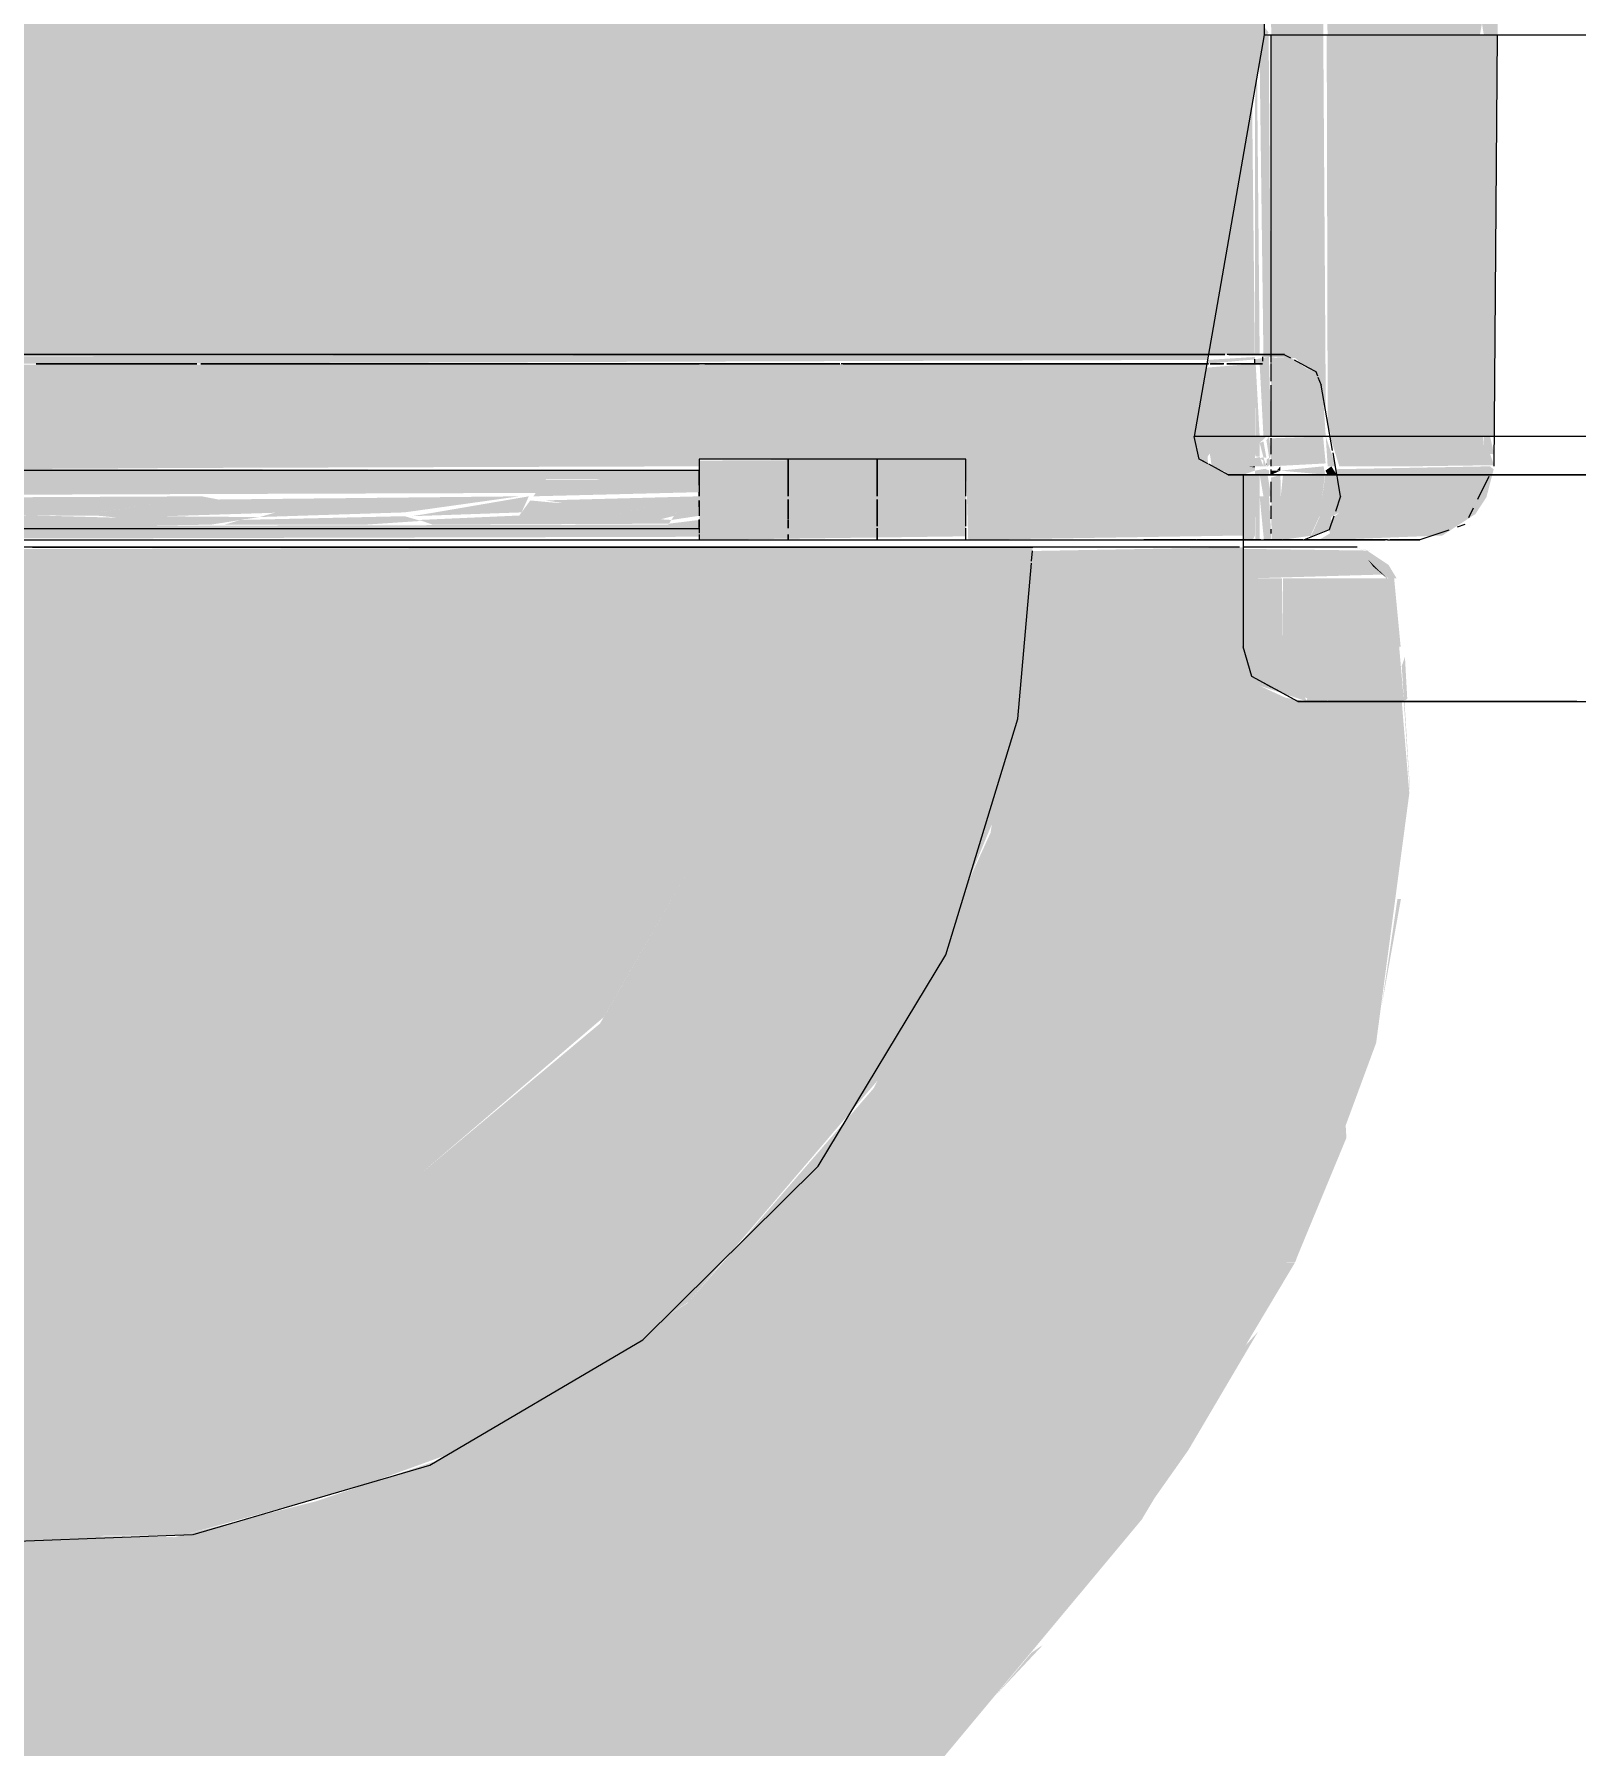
# Model space of a CAD drawing. Header units: metres. Extents: x 147 to 427, y -16 to 162.
# Drawn here: x 391.3362 to 391.5443, y 0.2432 to 0.4743 of the extents above; entities that cross this region are included whole.
import ezdxf

# ---------------------------------------------------------------- set-up
doc = ezdxf.new("R2010")
doc.units = ezdxf.units.M
for name, color, linetype, lineweight in [('A-ANNO-DIMS', 7, 'Continuous', 5), ('A-ANNO-DIMS-50', 7, 'Continuous', 5), ('P-SANR-FIXT', 7, 'Continuous', 5)]:
    doc.layers.add(name, color=color, linetype=linetype, lineweight=lineweight)
doc.styles.add('Century Gothic_1', font='GOTHIC.TTF', dxfattribs={"height": 0.075})
doc.dimstyles.new('Setores_1_5', dxfattribs={"dimscale": 0.3048, "dimtxt": 0.078313, "dimasz": 0.520833, "dimexe": 0.393701, "dimexo": 0.246063, "dimgap": 0.287073, "dimtad": 1, "dimrnd": 0.01, "dimzin": 0, "dimdsep": 46, "dimtxsty": 'Century Gothic_1', "dimblk1": 'OBLIQUE', "dimblk2": 'OBLIQUE', "dimsah": 1, "dimcen": 0.09, "dimazin": 0, "dimtfac": 1, "dimtdec": 4, "dimtix": 1, "dimtmove": 0, "dimatfit": 3, "dimfxl": 1, "dimtvp": 1, "dimtolj": 1, "dimtzin": 0, "dimarcsym": 2})

# ---------------------------------------------------------------- blocks, each defined once
blk = doc.blocks.new('USO_ESG_Sifão de Uso Geral - Sifão para lavatório-3647183-HH')
at = {"layer": 'P-SANR-FIXT'}
for p, q in [((-161.68342, 0.47713), (-161.68342, 0.47416)), ((-161.68342, 0.47416), (-161.69287, 0.41995)), ((-161.68342, 0.47416), (-161.63263, 0.47416)), ((-161.62317, 0.41995), (-161.69287, 0.41995)), ((-161.68614, 0.41477), (-161.68827, 0.41477)), ((-161.68625, 0.41477), (-161.68625, 0.39156)), ((-161.67496, 0.38416), (-161.67685, 0.38416))]:
    blk.add_line(p, q, dxfattribs=at)
at = {"layer": 'P-SANR-FIXT', "color": 253, "true_color": 0xa6a6a6}
for p, q in [((-161.68342, 0.47416), (-161.68255, 0.47416)), ((-161.68827, 0.41477), (-161.69087, 0.41619)), ((-161.68086, 0.41477), (-161.68625, 0.41477)), ((-161.68538, 0.41477), (-161.68614, 0.41477)), ((-161.63005, 0.41477), (-161.68086, 0.41477)), ((-161.67884, 0.38416), (-161.68175, 0.38575)), ((-161.67685, 0.38416), (-161.67884, 0.38416)), ((-161.66457, 0.38416), (-161.67487, 0.38416)), ((-161.65166, 0.38416), (-161.66446, 0.38416)), ((-161.6412, 0.38416), (-161.65159, 0.38416))]:
    blk.add_line(p, q, dxfattribs=at)
at = {"layer": 'P-SANR-FIXT', "color": 254, "true_color": 0xdfdfdf}
for p, q in [((-161.68255, 0.47416), (-161.63456, 0.47416)), ((-161.63038, 0.41995), (-161.69287, 0.41995)), ((-161.63519, 0.41477), (-161.68625, 0.41477)), ((-161.68416, 0.41477), (-161.68529, 0.41477)), ((-161.64286, 0.41477), (-161.65795, 0.41477)), ((-161.63182, 0.41477), (-161.64286, 0.41477))]:
    blk.add_line(p, q, dxfattribs=at)
at = {"layer": 'P-SANR-FIXT', "flags": 128}
for points in [[(-161.69124, 0.41639), (-161.69217, 0.4169), (-161.69287, 0.41995)], [(-161.68827, 0.41477), (-161.68423, 0.41477), (-161.67319, 0.41477), (-161.6581, 0.41477), (-161.64299, 0.41477), (-161.63189, 0.41477), (-161.62778, 0.41477)], [(-161.68193, 0.38584), (-161.68507, 0.38756), (-161.68625, 0.39156)], [(-161.67884, 0.38416), (-161.67484, 0.38416), (-161.66439, 0.38416), (-161.65148, 0.38416), (-161.64109, 0.38416), (-161.63721, 0.38416)]]:
    blk.add_lwpolyline(points, dxfattribs=at)
at = {"layer": 'P-SANR-FIXT', "color": 254, "true_color": 0xdfdfdf, "flags": 128}
blk.add_lwpolyline([(-161.65802, 0.41477), (-161.67306, 0.41477), (-161.68416, 0.41477)], dxfattribs=at)
blk = doc.blocks.new('USO_ESG_Sifão de Uso Geral - Sifão para lavatório-V212-HH')
at = {"layer": 'P-SANR-FIXT', "color": 253, "true_color": 0xa6a6a6}
for p, q in [((-161.68342, 0.47416), (-161.69287, 0.41995)), ((-161.68342, 0.47416), (-161.68255, 0.47416)), ((-161.68625, 0.41477), (-161.68827, 0.41477)), ((-161.68827, 0.41477), (-161.68625, 0.41477)), ((-161.68625, 0.41477), (-161.68625, 0.39156)), ((-161.68246, 0.38613), (-161.68439, 0.38719)), ((-161.67884, 0.38416), (-161.67685, 0.38416)), ((-161.67484, 0.38416), (-161.66446, 0.38416)), ((-161.66439, 0.38416), (-161.65159, 0.38416)), ((-161.65148, 0.38416), (-161.64118, 0.38416))]:
    blk.add_line(p, q, dxfattribs=at)
at = {"layer": 'P-SANR-FIXT'}
for p, q in [((-161.68342, 0.47528), (-161.68342, 0.47416)), ((-161.69217, 0.4169), (-161.69287, 0.41995)), ((-161.691, 0.41626), (-161.69164, 0.41661)), ((-161.67496, 0.38416), (-161.67685, 0.38416)), ((-161.67651, 0.38416), (-161.67487, 0.38416))]:
    blk.add_line(p, q, dxfattribs=at)
at = {"layer": 'P-SANR-FIXT', "color": 254, "true_color": 0xdfdfdf}
for p, q in [((-161.68342, 0.47416), (-161.68255, 0.47416)), ((-161.68255, 0.47416), (-161.67598, 0.47416)), ((-161.67598, 0.47416), (-161.6646, 0.47416)), ((-161.6646, 0.47416), (-161.65145, 0.47416)), ((-161.65145, 0.47416), (-161.64007, 0.47416)), ((-161.63038, 0.41995), (-161.69287, 0.41995)), ((-161.68827, 0.41477), (-161.69087, 0.41619)), ((-161.67319, 0.41477), (-161.6581, 0.41477)), ((-161.67884, 0.38416), (-161.68192, 0.38584)), ((-161.67685, 0.38416), (-161.67884, 0.38416)), ((-161.66457, 0.38416), (-161.67487, 0.38416)), ((-161.65166, 0.38416), (-161.66446, 0.38416)), ((-161.6412, 0.38416), (-161.65159, 0.38416))]:
    blk.add_line(p, q, dxfattribs=at)
at = {"layer": 'P-SANR-FIXT', "color": 7, "true_color": 0xfafafa}
for p, q in [((-161.68255, 0.47416), (-161.68002, 0.47416)), ((-161.68002, 0.47416), (-161.63456, 0.47416)), ((-161.6406, 0.41995), (-161.69287, 0.41995)), ((-161.68086, 0.41477), (-161.68625, 0.41477)), ((-161.63005, 0.41477), (-161.68086, 0.41477)), ((-161.65802, 0.41477), (-161.67306, 0.41477)), ((-161.64286, 0.41477), (-161.65795, 0.41477))]:
    blk.add_line(p, q, dxfattribs=at)
at = {"layer": 'P-SANR-FIXT', "color": 7, "true_color": 0xf3f3f3}
for p, q in [((-161.68538, 0.41477), (-161.68625, 0.41477)), ((-161.66675, 0.41477), (-161.68625, 0.41477)), ((-161.63005, 0.41477), (-161.66675, 0.41477))]:
    blk.add_line(p, q, dxfattribs=at)
at = {"layer": 'P-SANR-FIXT', "color": 254, "true_color": 0xdfdfdf, "flags": 128}
for points in [[(-161.68625, 0.41477), (-161.68423, 0.41477), (-161.67319, 0.41477)], [(-161.65802, 0.41477), (-161.64299, 0.41477), (-161.63189, 0.41477), (-161.63093, 0.41477)]]:
    blk.add_lwpolyline(points, dxfattribs=at)
at = {"layer": 'P-SANR-FIXT', "color": 7, "true_color": 0xfafafa, "flags": 128}
for points in [[(-161.67306, 0.41477), (-161.68416, 0.41477), (-161.68529, 0.41477)], [(-161.63093, 0.41477), (-161.63182, 0.41477), (-161.64286, 0.41477)]]:
    blk.add_lwpolyline(points, dxfattribs=at)
at = {"layer": 'P-SANR-FIXT', "flags": 128}
blk.add_lwpolyline([(-161.68439, 0.38719), (-161.68507, 0.38756), (-161.68625, 0.39156)], dxfattribs=at)
blk = doc.blocks.new('UT_Bacia com caixa acoplada - UT_Bacia com caixa acoplada-3635844-HH')
at = {"layer": 'P-SANR-FIXT', "true_color": 0xf4f2f0, "transparency": 33554598}
h = blk.add_hatch(color=7, dxfattribs=at)
h.paths.add_polyline_path([(-161.8122, 0.431), (-161.69095, 0.431), (-161.68466, 0.46704), (-161.68466, 0.675), (-161.76529, 0.67546), (-161.76529, 0.67579), (-161.76529, 0.67623), (-161.76517, 0.67656), (-161.77423, 0.67712), (-161.77521, 0.67755), (-161.77599, 0.67931), (-161.78051, 0.731), (-162.01466, 0.731), (-162.01466, 0.431), (-161.81408, 0.431)])
h.paths.add_polyline_path([(-161.76874, 0.67534), (-161.76881, 0.67576), (-161.76827, 0.67536)])
h = blk.add_hatch(color=7, dxfattribs=at)
h.paths.add_polyline_path([(-161.80464, 0.40805), (-161.79719, 0.40855), (-161.79945, 0.40919), (-161.82157, 0.40868), (-161.82371, 0.40805), (-161.80523, 0.40805)])
h.paths.add_polyline_path([(-161.88218, 0.40805), (-161.8752, 0.40828), (-161.87775, 0.40868), (-161.86487, 0.40908), (-161.86392, 0.40948), (-161.89051, 0.40999), (-161.90087, 0.40919), (-161.90309, 0.40805), (-161.88413, 0.40805)])
h.paths.add_polyline_path([(-161.76521, 0.40868), (-161.76307, 0.40923), (-161.76229, 0.41043), (-161.75966, 0.41043), (-161.75966, 0.41187), (-161.7804, 0.41132), (-161.77466, 0.41043), (-161.76698, 0.41039), (-161.77153, 0.40919), (-161.76589, 0.40868)])
h.paths.add_polyline_path([(-161.93343, 0.40868), (-161.92779, 0.40919), (-161.93229, 0.41043), (-161.92025, 0.411), (-161.91727, 0.41187), (-161.93966, 0.41129), (-161.93966, 0.40868), (-161.93411, 0.40868)])
h.paths.add_polyline_path([(-161.85001, 0.40868), (-161.85759, 0.40923), (-161.85132, 0.40868)])
h.paths.add_polyline_path([(-161.68985, 0.69786), (-161.68466, 0.69786), (-161.68466, 0.731), (-161.76529, 0.731), (-161.76529, 0.69786), (-161.69236, 0.69786)])
h = blk.add_hatch(color=7, dxfattribs=at)
h.paths.add_polyline_path([(-161.97566, 0.406), (-161.93966, 0.40647), (-161.93966, 0.40753), (-161.75966, 0.40707), (-161.75966, 0.406), (-161.72366, 0.40647), (-161.72366, 0.41688), (-161.75966, 0.41669), (-161.75966, 0.41535), (-161.93966, 0.41592), (-161.93966, 0.41688), (-161.97566, 0.41669), (-161.97566, 0.40619)])
h.paths.add_polyline_path([(-161.93896, 0.40766), (-161.93966, 0.40805), (-161.93966, 0.4142), (-161.91899, 0.4142), (-161.91666, 0.41187), (-161.78171, 0.41233), (-161.78033, 0.4142), (-161.75966, 0.41416), (-161.75966, 0.40868), (-161.76374, 0.40818), (-161.76383, 0.40805), (-161.93795, 0.40766)])
h.paths.add_polyline_path([(-161.83816, 0.40898), (-161.81669, 0.40966), (-161.81758, 0.41012), (-161.82681, 0.41187), (-161.84243, 0.40944), (-161.8391, 0.40908)])
h.paths.add_polyline_path([(-161.79837, 0.40919), (-161.78364, 0.4097), (-161.78266, 0.41187), (-161.79566, 0.40964), (-161.79845, 0.40919)])
h.paths.add_polyline_path([(-161.91537, 0.40928), (-161.90366, 0.41019), (-161.91696, 0.41144), (-161.91547, 0.40942)])
h.paths.add_polyline_path([(-161.85899, 0.40928), (-161.86262, 0.40948), (-161.86122, 0.40937)])
h.paths.add_polyline_path([(-161.68561, 0.67931), (-161.68466, 0.67932), (-161.68512, 0.68406), (-161.68656, 0.68578), (-161.68656, 0.68631), (-161.68466, 0.68631), (-161.68466, 0.68901), (-161.76529, 0.69781), (-161.76529, 0.68525), (-161.68656, 0.68333), (-161.68561, 0.68201), (-161.68575, 0.67931)])
h = blk.add_hatch(color=7, dxfattribs=at)
h.paths.add_polyline_path([(-161.91727, 0.41187), (-161.91899, 0.4142), (-161.93966, 0.41416), (-161.93966, 0.41187), (-161.92025, 0.41187)])
h.paths.add_polyline_path([(-161.93966, 0.40766), (-161.90279, 0.40821), (-161.9003, 0.40948), (-161.91568, 0.4097), (-161.91718, 0.41174), (-161.92466, 0.41043), (-161.9323, 0.41038), (-161.92911, 0.40902), (-161.93411, 0.40868), (-161.93966, 0.40826), (-161.93966, 0.40805)])
h.paths.add_polyline_path([(-161.82681, 0.41187), (-161.91333, 0.41144), (-161.89983, 0.40972), (-161.88137, 0.41019), (-161.83816, 0.40898), (-161.84053, 0.40974), (-161.82879, 0.41156)])
h.paths.add_polyline_path([(-161.81905, 0.40907), (-161.79945, 0.4097), (-161.78395, 0.41187), (-161.82454, 0.41144), (-161.81692, 0.40966), (-161.81898, 0.40908)])
h.paths.add_polyline_path([(-161.84966, 0.40766), (-161.82554, 0.40805), (-161.81905, 0.40907), (-161.86187, 0.4094), (-161.86526, 0.40901), (-161.86712, 0.40868), (-161.8752, 0.40828), (-161.87058, 0.40805), (-161.85001, 0.40766)])
h.paths.add_polyline_path([(-161.76342, 0.40868), (-161.75966, 0.40924), (-161.75966, 0.41043), (-161.7623, 0.41041), (-161.76309, 0.40919)])
h.paths.add_polyline_path([(-161.79145, 0.40805), (-161.76374, 0.40818), (-161.76342, 0.40868), (-161.77153, 0.40919), (-161.76684, 0.41043), (-161.77907, 0.411), (-161.78246, 0.41131), (-161.78395, 0.40928), (-161.79744, 0.40868), (-161.79566, 0.40805)])
h.paths.add_polyline_path([(-161.78205, 0.41187), (-161.75966, 0.41243), (-161.75966, 0.4142), (-161.7804, 0.41411), (-161.78189, 0.41209)])
h.paths.add_polyline_path([(-161.68466, 0.68901), (-161.68466, 0.69786), (-161.76529, 0.69782), (-161.68985, 0.68957)])
h = blk.add_hatch(color=7, dxfattribs=at)
h.paths.add_polyline_path([(-161.68253, 0.406), (-161.68246, 0.40653), (-161.68274, 0.41187), (-161.68401, 0.41185), (-161.68344, 0.406), (-161.68273, 0.406)])
h.paths.add_polyline_path([(-161.68342, 0.675), (-161.68246, 0.67546), (-161.68301, 0.67656), (-161.68401, 0.67605), (-161.6835, 0.675)])
h.paths.add_polyline_path([(-161.6825, 0.67659), (-161.68246, 0.67706), (-161.68302, 0.6822), (-161.68358, 0.68201), (-161.68466, 0.68201), (-161.68415, 0.67787), (-161.6831, 0.6766), (-161.68251, 0.67659)])
h.paths.add_polyline_path([(-161.68246, 0.68357), (-161.68302, 0.6843), (-161.68273, 0.68377), (-161.68252, 0.68361)])
h.paths.add_polyline_path([(-161.68302, 0.68631), (-161.68246, 0.68631), (-161.68302, 0.68883), (-161.68466, 0.68901), (-161.68421, 0.68631), (-161.68307, 0.68631)])
h = blk.add_hatch(color=7, dxfattribs=at)
h.paths.add_polyline_path([(-161.84544, 0.42977), (-161.69107, 0.43029), (-161.69105, 0.431), (-162.01466, 0.43055), (-162.01466, 0.42977), (-161.84918, 0.42977)])
h.paths.add_polyline_path([(-161.76529, 0.67931), (-161.68604, 0.67988), (-161.68604, 0.68261), (-161.68688, 0.68372), (-161.76529, 0.68504), (-161.76529, 0.68372)])
h = blk.add_hatch(color=7, dxfattribs=at)
h.paths.add_polyline_path([(-161.68401, 0.406), (-161.68401, 0.41187), (-161.68466, 0.41185), (-161.68457, 0.406)])
h.paths.add_polyline_path([(-161.68307, 0.41187), (-161.68246, 0.41187), (-161.68294, 0.41477), (-161.68401, 0.41477), (-161.6835, 0.41187), (-161.68307, 0.41187)])
h.paths.add_polyline_path([(-161.68246, 0.41995), (-161.68276, 0.43071), (-161.68466, 0.43035), (-161.68455, 0.42977), (-161.68401, 0.42973), (-161.6835, 0.41995), (-161.68246, 0.41995)])
h.paths.add_polyline_path([(-161.68246, 0.68171), (-161.68302, 0.68398), (-161.6831, 0.68375), (-161.68253, 0.68178), (-161.68252, 0.68177)])
h.paths.add_polyline_path([(-161.68401, 0.68417), (-161.68246, 0.68465), (-161.68302, 0.68531), (-161.68401, 0.68504), (-161.68401, 0.68426)])
h = blk.add_hatch(color=7, dxfattribs=at)
h.paths.add_polyline_path([(-161.68466, 0.41187), (-161.68401, 0.41187), (-161.68401, 0.41477), (-161.68466, 0.41477), (-161.68466, 0.41308)])
h.paths.add_polyline_path([(-161.68466, 0.68407), (-161.68401, 0.68427), (-161.68443, 0.68531), (-161.68466, 0.68504), (-161.68466, 0.68426)])
h = blk.add_hatch(color=7, dxfattribs=at)
h.paths.add_polyline_path([(-161.67483, 0.41995), (-161.6745, 0.41995), (-161.67509, 0.41995)])
h.paths.add_polyline_path([(-161.65227, 0.675), (-161.65027, 0.67546), (-161.65064, 0.67656), (-161.65037, 0.676), (-161.65096, 0.67521), (-161.65234, 0.675)])
h.paths.add_polyline_path([(-161.6654, 0.67505), (-161.66417, 0.67602), (-161.66487, 0.67642), (-161.66551, 0.67505)])
h.paths.add_polyline_path([(-161.67252, 0.67521), (-161.67189, 0.67574), (-161.67168, 0.67642), (-161.67285, 0.6759), (-161.6726, 0.67521)])
h.paths.add_polyline_path([(-161.65449, 0.6766), (-161.65501, 0.67676), (-161.65501, 0.6766)])
h.paths.add_polyline_path([(-161.67316, 0.67676), (-161.67302, 0.67713), (-161.67302, 0.68201), (-161.67446, 0.68201), (-161.67393, 0.67887), (-161.67324, 0.67696)])
for points in [[(-161.68466, 0.46704), (-161.68307, 0.47416), (-161.6828, 0.47448), (-161.68342, 0.47528), (-161.68307, 0.47713), (-161.68246, 0.47713), (-161.68301, 0.675), (-161.68466, 0.675), (-161.68466, 0.47416)], [(-161.69095, 0.431), (-161.68466, 0.431), (-161.68503, 0.46492), (-161.69081, 0.43179)], [(-161.69174, 0.41995), (-161.68466, 0.41995), (-161.68466, 0.42977), (-161.69125, 0.42924), (-161.69287, 0.41995)], [(-161.67598, 0.41995), (-161.67509, 0.41995), (-161.67545, 0.42532), (-161.67606, 0.42798), (-161.6797, 0.43056), (-161.68246, 0.43062), (-161.68246, 0.41995), (-161.6777, 0.41995)], [(-161.68625, 0.41477), (-161.68466, 0.41534), (-161.68466, 0.41577), (-161.68466, 0.41629), (-161.68466, 0.41995), (-161.69287, 0.41995), (-161.69174, 0.41632), (-161.69074, 0.41764), (-161.69048, 0.41592), (-161.68761, 0.41477)], [(-161.68246, 0.41592), (-161.6751, 0.41631), (-161.67545, 0.41995), (-161.68246, 0.4197), (-161.68246, 0.41631)], [(-161.6738, 0.41592), (-161.67386, 0.41631), (-161.67509, 0.41995), (-161.67483, 0.41592), (-161.67415, 0.41592)], [(-161.68466, 0.41577), (-161.68466, 0.41592), (-161.68538, 0.41585)], [(-161.6831, 0.41592), (-161.68307, 0.41631), (-161.6831, 0.41631)], [(-161.68246, 0.4155), (-161.68274, 0.41592), (-161.68246, 0.4155)], [(-161.68121, 0.41534), (-161.68121, 0.41592), (-161.68165, 0.4154)], [(-161.67515, 0.41478), (-161.67539, 0.41592), (-161.68121, 0.41534), (-161.6752, 0.41479)], [(-161.67452, 0.406), (-161.65936, 0.40658), (-161.65489, 0.40948), (-161.6534, 0.41175), (-161.65243, 0.4155), (-161.65291, 0.41592), (-161.67372, 0.41553), (-161.6732, 0.40973), (-161.6738, 0.40925), (-161.67455, 0.40847), (-161.67462, 0.40733), (-161.67452, 0.40687), (-161.67597, 0.406)], [(-161.67473, 0.41477), (-161.67359, 0.41477), (-161.67434, 0.41592), (-161.67512, 0.41534), (-161.67483, 0.41477)], [(-161.68625, 0.41187), (-161.68466, 0.41187), (-161.68466, 0.41477), (-161.68625, 0.41477), (-161.68625, 0.41304)], [(-161.68246, 0.41477), (-161.68121, 0.41534), (-161.68246, 0.41534), (-161.68246, 0.41478)], [(-161.68093, 0.406), (-161.67715, 0.40654), (-161.67588, 0.40929), (-161.6752, 0.41477), (-161.68086, 0.41477), (-161.68116, 0.41187), (-161.68246, 0.41185), (-161.68239, 0.406), (-161.68176, 0.406)], [(-161.68116, 0.41187), (-161.68121, 0.41477), (-161.68246, 0.4144), (-161.68246, 0.41187), (-161.68144, 0.41187)], [(-161.6773, 0.40634), (-161.6746, 0.40741), (-161.67434, 0.4091), (-161.6732, 0.40973), (-161.67321, 0.4126), (-161.6738, 0.41477), (-161.67515, 0.41477), (-161.67594, 0.40904), (-161.67693, 0.40684), (-161.67721, 0.40646)], [(-161.86887, 0.27136), (-161.82946, 0.27161), (-161.80555, 0.27817), (-161.79232, 0.28299), (-161.76111, 0.30311), (-161.73559, 0.333), (-161.72598, 0.35357), (-161.71994, 0.36814), (-161.71464, 0.405), (-161.74964, 0.405), (-161.75585, 0.3705), (-161.77304, 0.34071), (-161.79974, 0.31835), (-161.83229, 0.3065), (-161.86703, 0.3065), (-161.89967, 0.31838), (-161.92676, 0.34154), (-161.94364, 0.37079), (-161.94968, 0.405), (-161.9846, 0.40444), (-161.97898, 0.36645), (-161.96457, 0.33471), (-161.96197, 0.33052), (-161.93738, 0.30252), (-161.90568, 0.28216), (-161.88097, 0.27444), (-161.8691, 0.27142)], [(-161.83713, 0.3065), (-161.83229, 0.3065), (-161.79965, 0.31838), (-161.77257, 0.34154), (-161.75568, 0.37079), (-161.74964, 0.405), (-161.94958, 0.40448), (-161.94347, 0.3705), (-161.92551, 0.34006), (-161.89967, 0.31838), (-161.86659, 0.3065), (-161.84822, 0.3065)], [(-161.66662, 0.40063), (-161.66939, 0.40332), (-161.66867, 0.40237), (-161.66675, 0.40074)], [(-161.66483, 0.38416), (-161.66454, 0.38417), (-161.66518, 0.39156), (-161.68086, 0.39156), (-161.681, 0.40081), (-161.68625, 0.40081), (-161.68625, 0.39156), (-161.68408, 0.38633), (-161.67755, 0.38416), (-161.67791, 0.38469), (-161.67685, 0.38454), (-161.67202, 0.38416), (-161.66675, 0.38416)], [(-161.68086, 0.39156), (-161.66498, 0.39156), (-161.66586, 0.40081), (-161.68086, 0.40081)], [(-161.66454, 0.38416), (-161.66409, 0.38457), (-161.6644, 0.39021), (-161.66483, 0.38897), (-161.66454, 0.38417)]]:
    blk.add_hatch(color=7, dxfattribs=at).paths.add_polyline_path(points)
h = blk.add_hatch(color=7, dxfattribs=at)
h.paths.add_polyline_path([(-161.66438, 0.41995), (-161.65234, 0.41995), (-161.65188, 0.47713), (-161.65254, 0.47713), (-161.65291, 0.47416), (-161.67496, 0.47416), (-161.67483, 0.42179), (-161.67434, 0.41995), (-161.6646, 0.41995)])
h.paths.add_polyline_path([(-161.65382, 0.47916), (-161.65186, 0.47916), (-161.65112, 0.61481), (-161.65496, 0.61481), (-161.65545, 0.61481), (-161.65873, 0.61481), (-161.65894, 0.61274), (-161.67058, 0.61274), (-161.67058, 0.48512), (-161.6541, 0.48512), (-161.6542, 0.47916)])
h.paths.add_polyline_path([(-161.65522, 0.62313), (-161.6507, 0.62313), (-161.65064, 0.675), (-161.65389, 0.675), (-161.6539, 0.67431), (-161.66085, 0.67431), (-161.66123, 0.675), (-161.67434, 0.67459), (-161.67402, 0.67431), (-161.67348, 0.64671), (-161.67167, 0.67431), (-161.66934, 0.67431), (-161.66896, 0.62313), (-161.65678, 0.62313)])
h = blk.add_hatch(color=7, dxfattribs=at)
h.paths.add_polyline_path([(-161.66358, 0.41592), (-161.65237, 0.41607), (-161.65291, 0.4176), (-161.65378, 0.41791), (-161.65382, 0.41995), (-161.6745, 0.41995), (-161.67326, 0.41592), (-161.66438, 0.41592)])
h.paths.add_polyline_path([(-161.66452, 0.47416), (-161.65428, 0.47416), (-161.65376, 0.47713), (-161.65188, 0.4776), (-161.65187, 0.47782), (-161.66492, 0.47751), (-161.66739, 0.47713), (-161.67434, 0.4777), (-161.67495, 0.47725), (-161.67483, 0.47416), (-161.6646, 0.47416)])
h.paths.add_polyline_path([(-161.67063, 0.47753), (-161.67158, 0.47797), (-161.67072, 0.47754), (-161.67066, 0.47754)])
h.paths.add_polyline_path([(-161.66452, 0.47813), (-161.65187, 0.47815), (-161.65186, 0.47916), (-161.6542, 0.47939), (-161.65466, 0.48512), (-161.67058, 0.48512), (-161.67102, 0.48512), (-161.6745, 0.48512), (-161.67394, 0.47916), (-161.67283, 0.47834), (-161.67222, 0.47903), (-161.67168, 0.47813), (-161.6704, 0.47813), (-161.6646, 0.47813)])
h.paths.add_polyline_path([(-161.67285, 0.61274), (-161.65871, 0.61274), (-161.65894, 0.61481), (-161.67402, 0.61483), (-161.6746, 0.62313), (-161.67415, 0.61274), (-161.67302, 0.61274)])
h.paths.add_polyline_path([(-161.66085, 0.67431), (-161.66, 0.67431), (-161.66039, 0.675), (-161.66068, 0.675)])
h = blk.add_hatch(color=7, dxfattribs=at)
h.paths.add_polyline_path([(-161.65236, 0.41754), (-161.65291, 0.41995), (-161.65374, 0.41995), (-161.65379, 0.41769), (-161.65291, 0.4176)])
h.paths.add_polyline_path([(-161.6526, 0.47416), (-161.65291, 0.47713), (-161.65423, 0.47713), (-161.65376, 0.47416), (-161.65291, 0.47416)])
h.paths.add_polyline_path([(-161.67067, 0.62313), (-161.66934, 0.62313), (-161.66934, 0.67431), (-161.67168, 0.6742), (-161.67402, 0.62986), (-161.67366, 0.62313), (-161.67138, 0.62313)])
h.paths.add_polyline_path([(-161.65507, 0.67431), (-161.6539, 0.67431), (-161.65389, 0.675), (-161.65501, 0.67455)])
h.paths.add_polyline_path([(-161.65507, 0.67431), (-161.6552, 0.67479), (-161.65525, 0.675), (-161.66001, 0.675), (-161.66, 0.67431), (-161.6552, 0.67431)])
h = blk.add_hatch(color=7, dxfattribs=at)
h.paths.add_polyline_path([(-161.67508, 0.42323), (-161.67545, 0.47777), (-161.6783, 0.47781), (-161.67857, 0.47713), (-161.68246, 0.47675), (-161.6824, 0.43069), (-161.67922, 0.43054), (-161.67598, 0.42773), (-161.6751, 0.42333)])
h.paths.add_polyline_path([(-161.67553, 0.61274), (-161.67463, 0.61274), (-161.67483, 0.62313), (-161.67691, 0.62313), (-161.67691, 0.61274)])
h = blk.add_hatch(color=7, dxfattribs=at)
h.paths.add_polyline_path([(-161.68253, 0.41477), (-161.68246, 0.41534), (-161.68253, 0.41478)])
h.paths.add_polyline_path([(-161.68401, 0.41908), (-161.6831, 0.41995), (-161.68401, 0.41995)])
h.paths.add_polyline_path([(-161.68454, 0.431), (-161.68401, 0.431), (-161.68436, 0.46877), (-161.68466, 0.46492), (-161.68466, 0.431)])
h.paths.add_polyline_path([(-161.68255, 0.47416), (-161.68246, 0.47528), (-161.68253, 0.47439)])
h = blk.add_hatch(color=7, dxfattribs=at)
h.paths.add_polyline_path([(-161.6826, 0.41702), (-161.68246, 0.41764), (-161.68275, 0.41995), (-161.6831, 0.41944), (-161.68273, 0.41704)])
h.paths.add_polyline_path([(-161.68401, 0.41995), (-161.68455, 0.42977), (-161.68466, 0.42973), (-161.68459, 0.41995)])
h.paths.add_polyline_path([(-161.68246, 0.43069), (-161.6828, 0.47416), (-161.6835, 0.4737), (-161.68401, 0.47078), (-161.6835, 0.4307), (-161.68246, 0.43069)])
h = blk.add_hatch(color=7, dxfattribs=at)
h.paths.add_polyline_path([(-161.92025, 0.406), (-161.75966, 0.40641), (-161.75966, 0.40753), (-161.93966, 0.40753), (-161.93966, 0.406), (-161.92403, 0.406)])
h.paths.add_polyline_path([(-162.01466, 0.406), (-161.97566, 0.40647), (-161.97566, 0.41688), (-161.93966, 0.41669), (-161.93966, 0.41535), (-161.75966, 0.41592), (-161.75966, 0.41688), (-161.72366, 0.41657), (-161.72335, 0.406), (-161.68625, 0.40658), (-161.68625, 0.41477), (-161.68907, 0.41518), (-161.69098, 0.41632), (-161.69105, 0.41734), (-161.69174, 0.41632), (-161.69287, 0.41995), (-161.69116, 0.42977), (-162.01466, 0.42952), (-162.01466, 0.40627)])
h = blk.add_hatch(color=7, dxfattribs=at)
h.paths.add_polyline_path([(-161.68495, 0.406), (-161.68466, 0.40658), (-161.68466, 0.41187), (-161.68625, 0.41185), (-161.68625, 0.406)])
h.paths.add_polyline_path([(-161.69116, 0.42977), (-161.68466, 0.43035), (-161.68466, 0.43068), (-161.69107, 0.43029), (-161.69114, 0.42991)])
h = blk.add_hatch(color=7, dxfattribs=at)
h.paths.add_polyline_path([(-161.68274, 0.41477), (-161.68273, 0.41534), (-161.68326, 0.41559), (-161.68466, 0.41534), (-161.68462, 0.41477), (-161.68294, 0.41477)])
h.paths.add_polyline_path([(-161.68466, 0.41592), (-161.6835, 0.41592), (-161.68401, 0.4172), (-161.68466, 0.41702), (-161.68466, 0.41606)])
h.paths.add_polyline_path([(-161.68466, 0.41882), (-161.68401, 0.41908), (-161.68401, 0.41995), (-161.68466, 0.41995)])
h = blk.add_hatch(color=7, dxfattribs=at)
h.paths.add_polyline_path([(-161.68401, 0.4172), (-161.68401, 0.41908), (-161.68466, 0.41882), (-161.68461, 0.41727)])
h.paths.add_polyline_path([(-161.6835, 0.41592), (-161.6831, 0.41592), (-161.6835, 0.41713), (-161.68401, 0.41702), (-161.6835, 0.4167)])
h.paths.add_polyline_path([(-161.6835, 0.41562), (-161.68401, 0.41592), (-161.68355, 0.41563)])
h = blk.add_hatch(color=7, dxfattribs=at)
h.paths.add_polyline_path([(-161.6829, 0.41592), (-161.68246, 0.41631), (-161.68275, 0.41704), (-161.68307, 0.41686), (-161.68307, 0.41592)])
h.paths.add_polyline_path([(-161.6831, 0.41708), (-161.6835, 0.41928), (-161.68401, 0.41908), (-161.6835, 0.41713)])
h = blk.add_hatch(color=7, dxfattribs=at)
h.paths.add_polyline_path([(-161.68923, 0.40081), (-161.68625, 0.40081), (-161.68625, 0.405), (-161.71472, 0.40449), (-161.71525, 0.40081), (-161.68985, 0.40081)])
h.paths.add_polyline_path([(-162.0322, 0.40321), (-162.03379, 0.40081), (-162.03219, 0.4013), (-162.03184, 0.40237)])
h.paths.add_polyline_path([(-162.03119, 0.40081), (-162.03153, 0.40163), (-162.03249, 0.40081), (-162.0315, 0.40081)])
h.paths.add_polyline_path([(-162.0118, 0.40081), (-162.01143, 0.40081), (-162.0118, 0.405), (-162.03014, 0.40449), (-162.03047, 0.4039), (-162.0315, 0.40402), (-162.0322, 0.40321), (-162.03113, 0.40268), (-162.03066, 0.40237), (-162.03138, 0.40176), (-162.03119, 0.40081), (-162.01388, 0.40081)])
h.paths.add_polyline_path([(-161.98789, 0.40081), (-161.98407, 0.40081), (-161.98468, 0.405), (-161.98789, 0.40444), (-161.98789, 0.40273)])
h = blk.add_hatch(color=7, dxfattribs=at)
h.paths.add_polyline_path([(-161.68466, 0.40081), (-161.66742, 0.40131), (-161.66662, 0.40081), (-161.66553, 0.40081), (-161.66662, 0.40261), (-161.66951, 0.40455), (-161.68625, 0.40478), (-161.68625, 0.40081), (-161.68517, 0.40081)])
h.paths.add_polyline_path([(-161.66901, 0.40453), (-161.67181, 0.405), (-161.66951, 0.40458)])
h = blk.add_hatch(color=7, dxfattribs=at)
h.paths.add_polyline_path([(-161.68503, 0.30847), (-161.67921, 0.30849), (-161.66829, 0.33808), (-161.66381, 0.37179), (-161.66483, 0.38416), (-161.67759, 0.38469), (-161.67764, 0.38416), (-161.68055, 0.38469), (-161.68408, 0.38633), (-161.68625, 0.39156), (-161.68625, 0.40081), (-161.71525, 0.40081), (-161.72033, 0.36646), (-161.73559, 0.333), (-161.73608, 0.332), (-161.75643, 0.30847), (-161.68763, 0.30847)])
h.paths.add_polyline_path([(-162.0201, 0.30847), (-162.00666, 0.30847), (-162.00715, 0.371), (-162.00831, 0.371), (-162.00832, 0.391), (-162.01143, 0.39157), (-162.0118, 0.40081), (-162.03379, 0.4008), (-162.03566, 0.3693), (-162.03016, 0.33571), (-162.02013, 0.30855)])
h.paths.add_polyline_path([(-161.98808, 0.30847), (-161.94289, 0.30847), (-161.96324, 0.332), (-161.97334, 0.35357), (-161.97921, 0.36696), (-161.98442, 0.40081), (-161.98789, 0.40081), (-161.98789, 0.391), (-161.99101, 0.39098), (-161.99131, 0.371), (-161.99266, 0.37066), (-161.99266, 0.30847), (-161.99189, 0.30847)])
h = blk.add_hatch(color=7, dxfattribs=at)
h.paths.add_polyline_path([(-161.67894, 0.30923), (-161.6723, 0.32527), (-161.6724, 0.32694), (-161.67717, 0.31403)])
h.paths.add_polyline_path([(-161.66756, 0.343), (-161.66494, 0.35753), (-161.66541, 0.35753), (-161.66713, 0.34588)])
h.paths.add_polyline_path([(-161.66369, 0.37179), (-161.66446, 0.38416), (-161.66454, 0.38405), (-161.6638, 0.37282)])
h = blk.add_hatch(color=7, dxfattribs=at)
h.paths.add_polyline_path([(-161.93488, 0.24093), (-161.72728, 0.24093), (-161.69994, 0.27372), (-161.67922, 0.30847), (-161.75643, 0.30847), (-161.76124, 0.30296), (-161.79532, 0.2816), (-161.81148, 0.27618), (-161.83045, 0.27136), (-161.87109, 0.27192), (-161.89377, 0.27817), (-161.90765, 0.28341), (-161.93808, 0.30297), (-161.94289, 0.30847), (-161.99266, 0.30847), (-161.99266, 0.26545), (-161.97204, 0.24093), (-161.97032, 0.24093), (-161.96975, 0.24093), (-161.93513, 0.24093)])
h.paths.add_polyline_path([(-162.00666, 0.28593), (-162.00666, 0.30847), (-162.0201, 0.30847), (-162.00679, 0.28615)])
h = blk.add_hatch(color=7, dxfattribs=at)
h.paths.add_polyline_path([(-161.71964, 0.25002), (-161.71324, 0.25684), (-161.71481, 0.25576), (-161.71704, 0.2531)])
h.paths.add_polyline_path([(-161.69823, 0.27659), (-161.69366, 0.28308), (-161.68422, 0.29911), (-161.68593, 0.29722), (-161.69666, 0.27922)])
at = {"layer": 'P-SANR-FIXT', "color": 7, "true_color": 0xf3f2f2}
blk.add_line((-161.68246, 0.43062), (-161.68246, 0.47416), dxfattribs=at)
at = {"layer": 'P-SANR-FIXT', "color": 254, "true_color": 0xdfdfdf}
for p, q in [((-161.65238, 0.41592), (-161.6519, 0.47416)), ((-161.68891, 0.431), (-161.69077, 0.431)), ((-161.68471, 0.431), (-161.68631, 0.431)), ((-161.68626, 0.431), (-161.68362, 0.431)), ((-161.68362, 0.431), (-161.68471, 0.431)), ((-161.68362, 0.431), (-161.68125, 0.431)), ((-161.68125, 0.431), (-161.68065, 0.431)), ((-161.68064, 0.43099), (-161.67986, 0.43057)), ((-161.67417, 0.41805), (-161.67572, 0.42687)), ((-161.67308, 0.41187), (-161.67411, 0.41772)), ((-161.67398, 0.4092), (-161.67461, 0.40733)), ((-161.6563, 0.40806), (-161.65735, 0.4077)), ((-161.68625, 0.406), (-161.68511, 0.406)), ((-161.678, 0.406), (-161.66707, 0.406))]:
    blk.add_line(p, q, dxfattribs=at)
at = {"layer": 'P-SANR-FIXT', "color": 253, "true_color": 0x9e9d9c}
for p, q in [((-161.9404, 0.431), (-161.75892, 0.431)), ((-161.75966, 0.431), (-161.93966, 0.431)), ((-161.84917, 0.42977), (-161.82749, 0.42977)), ((-161.82749, 0.42977), (-161.84917, 0.42977)), ((-161.82695, 0.42977), (-161.75966, 0.42977)), ((-161.75892, 0.42977), (-161.82695, 0.42977)), ((-161.75966, 0.431), (-161.69069, 0.431)), ((-161.74067, 0.42977), (-161.75966, 0.42977)), ((-161.69071, 0.431), (-161.75892, 0.431)), ((-161.75892, 0.42977), (-161.74068, 0.42977)), ((-161.6909, 0.42977), (-161.74052, 0.42977)), ((-161.74024, 0.42977), (-161.69092, 0.42977)), ((-161.74766, 0.41688), (-161.75966, 0.41688)), ((-161.75966, 0.41688), (-161.75966, 0.41187)), ((-161.74766, 0.41187), (-161.74766, 0.41688)), ((-161.73566, 0.41688), (-161.74766, 0.41688)), ((-161.74766, 0.41688), (-161.74766, 0.41187)), ((-161.72366, 0.41688), (-161.73566, 0.41688)), ((-161.73566, 0.41688), (-161.73566, 0.41187)), ((-161.73566, 0.41187), (-161.73566, 0.41688)), ((-161.72366, 0.41187), (-161.72366, 0.41688)), ((-161.75966, 0.41535), (-161.93966, 0.41535)), ((-161.75966, 0.41132), (-161.75966, 0.40922)), ((-161.74766, 0.40882), (-161.74766, 0.41144)), ((-161.74766, 0.41144), (-161.74766, 0.40882)), ((-161.73566, 0.41144), (-161.73566, 0.40785)), ((-161.73566, 0.40785), (-161.73566, 0.41144)), ((-161.72366, 0.40872), (-161.72366, 0.41144)), ((-161.92517, 0.40753), (-161.75966, 0.40753)), ((-161.75966, 0.40872), (-161.75966, 0.40765)), ((-161.75966, 0.40759), (-161.75966, 0.40688)), ((-161.75966, 0.40673), (-161.75966, 0.406)), ((-161.74766, 0.40759), (-161.74766, 0.40872)), ((-161.74766, 0.40872), (-161.74766, 0.40759)), ((-161.74766, 0.406), (-161.74766, 0.40673)), ((-161.74766, 0.40673), (-161.74766, 0.406)), ((-161.73566, 0.40759), (-161.73566, 0.406)), ((-161.73566, 0.406), (-161.73566, 0.40759)), ((-161.72366, 0.40782), (-161.72366, 0.40869)), ((-161.72366, 0.406), (-161.72366, 0.40759)), ((-161.84966, 0.405), (-161.74964, 0.405)), ((-161.84966, 0.405), (-161.82647, 0.405)), ((-161.82622, 0.405), (-161.80348, 0.405)), ((-161.80327, 0.405), (-161.78215, 0.405)), ((-161.78164, 0.405), (-161.72292, 0.405)), ((-161.75966, 0.406), (-161.74766, 0.406)), ((-161.74964, 0.405), (-161.74186, 0.405)), ((-161.74766, 0.406), (-161.73566, 0.406)), ((-161.7415, 0.405), (-161.71464, 0.405)), ((-161.73566, 0.406), (-161.72366, 0.406)), ((-161.72366, 0.406), (-161.68625, 0.406)), ((-161.72279, 0.405), (-161.71464, 0.405)), ((-161.7148, 0.40313), (-161.71468, 0.40452)), ((-161.69254, 0.406), (-161.69966, 0.406)), ((-161.68625, 0.406), (-161.69243, 0.406))]:
    blk.add_line(p, q, dxfattribs=at)
at = {"layer": 'P-SANR-FIXT', "color": 254, "true_color": 0xd5d4d2}
for p, q in [((-161.69966, 0.431), (-161.69095, 0.431)), ((-161.93975, 0.406), (-161.75957, 0.406)), ((-161.84966, 0.406), (-161.75957, 0.406)), ((-161.72331, 0.406), (-161.68621, 0.406)), ((-161.72331, 0.406), (-161.68621, 0.406))]:
    blk.add_line(p, q, dxfattribs=at)
at = {"layer": 'P-SANR-FIXT', "color": 7, "true_color": 0xf1efed}
for p, q in [((-161.69077, 0.431), (-161.68891, 0.431)), ((-161.68801, 0.431), (-161.68654, 0.431)), ((-161.68592, 0.42977), (-161.68471, 0.42977)), ((-161.68362, 0.42977), (-161.68586, 0.42977)), ((-161.68471, 0.42977), (-161.68362, 0.42977)), ((-161.68246, 0.41107), (-161.68246, 0.41187)), ((-161.68246, 0.40881), (-161.68246, 0.41057)), ((-161.68246, 0.40683), (-161.68246, 0.40743)), ((-161.68621, 0.406), (-161.68456, 0.406)), ((-161.68621, 0.406), (-161.68456, 0.406)), ((-161.6835, 0.406), (-161.68246, 0.406)), ((-161.68093, 0.406), (-161.68246, 0.406)), ((-161.67819, 0.406), (-161.68086, 0.406))]:
    blk.add_line(p, q, dxfattribs=at)
at = {"layer": 'P-SANR-FIXT', "color": 7, "true_color": 0xecebea}
for p, q in [((-161.69067, 0.42977), (-161.68889, 0.42977)), ((-161.68886, 0.42977), (-161.69065, 0.42977)), ((-161.68872, 0.431), (-161.69053, 0.431)), ((-161.69052, 0.431), (-161.68869, 0.431)), ((-161.68845, 0.42977), (-161.68594, 0.42977)), ((-161.68589, 0.42977), (-161.68842, 0.42977)), ((-161.68643, 0.431), (-161.68822, 0.431)), ((-161.68818, 0.431), (-161.68639, 0.431)), ((-161.68641, 0.431), (-161.68362, 0.431)), ((-161.68471, 0.43037), (-161.68471, 0.42977)), ((-161.68362, 0.43069), (-161.68362, 0.4301)), ((-161.67937, 0.4303), (-161.67746, 0.42926)), ((-161.67614, 0.42794), (-161.67572, 0.42687)), ((-161.65306, 0.41456), (-161.6546, 0.41146)), ((-161.67308, 0.41187), (-161.67376, 0.40984)), ((-161.65518, 0.41029), (-161.65584, 0.40896)), ((-161.67461, 0.40733), (-161.678, 0.406)), ((-161.65849, 0.40732), (-161.66237, 0.406)), ((-161.68385, 0.406), (-161.68625, 0.406)), ((-161.68625, 0.406), (-161.68385, 0.406)), ((-161.68201, 0.406), (-161.68344, 0.406)), ((-161.68344, 0.406), (-161.68093, 0.406)), ((-161.68093, 0.406), (-161.68176, 0.406)), ((-161.67819, 0.406), (-161.68086, 0.406)), ((-161.68034, 0.406), (-161.67819, 0.406)), ((-161.67696, 0.406), (-161.678, 0.406)), ((-161.66675, 0.406), (-161.67696, 0.406)), ((-161.66237, 0.406), (-161.66638, 0.406))]:
    blk.add_line(p, q, dxfattribs=at)
at = {"layer": 'P-SANR-FIXT', "color": 7, "true_color": 0xf3f2f0}
for p, q in [((-161.68246, 0.42994), (-161.68246, 0.43062)), ((-161.68246, 0.4274), (-161.68246, 0.4298)), ((-161.68246, 0.41995), (-161.68246, 0.42687)), ((-161.68625, 0.406), (-161.68466, 0.406)), ((-161.68625, 0.406), (-161.68466, 0.406)), ((-161.68466, 0.406), (-161.68409, 0.406))]:
    blk.add_line(p, q, dxfattribs=at)
at = {"layer": 'P-SANR-FIXT', "color": 7, "true_color": 0xf9f9f9}
for p, q in [((-161.68246, 0.41758), (-161.68246, 0.4197)), ((-161.68246, 0.41592), (-161.68246, 0.41685)), ((-161.68246, 0.41477), (-161.68246, 0.4155))]:
    blk.add_line(p, q, dxfattribs=at)
at = {"layer": 'P-SANR-FIXT', "color": 254, "true_color": 0xd5d5d5}
for p, q in [((-161.75966, 0.41688), (-161.75966, 0.41536)), ((-161.72366, 0.41187), (-161.72366, 0.41688)), ((-161.75966, 0.4142), (-161.75966, 0.41522)), ((-161.75966, 0.41339), (-161.75966, 0.41416)), ((-161.75966, 0.41187), (-161.75966, 0.41245)), ((-161.75966, 0.41043), (-161.75966, 0.41132)), ((-161.72366, 0.40872), (-161.72366, 0.41144)), ((-161.75966, 0.40766), (-161.75966, 0.40868)), ((-161.75966, 0.40752), (-161.75966, 0.40688)), ((-161.75966, 0.40673), (-161.75966, 0.406)), ((-161.72366, 0.40782), (-161.72366, 0.40869)), ((-161.72366, 0.406), (-161.72366, 0.40759)), ((-161.75966, 0.406), (-161.74766, 0.406)), ((-161.74758, 0.406), (-161.72366, 0.406))]:
    blk.add_line(p, q, dxfattribs=at)
at = {"layer": 'P-SANR-FIXT', "color": 254, "true_color": 0xe9e9e9}
for p, q in [((-161.74766, 0.41187), (-161.74766, 0.41688)), ((-161.74766, 0.41688), (-161.74766, 0.41187)), ((-161.73566, 0.41688), (-161.73566, 0.41187)), ((-161.73566, 0.41669), (-161.73566, 0.41688)), ((-161.73566, 0.41187), (-161.73566, 0.41669)), ((-161.75966, 0.4142), (-161.75966, 0.41522)), ((-161.75966, 0.41485), (-161.75966, 0.41421)), ((-161.75966, 0.41416), (-161.75966, 0.41341)), ((-161.75966, 0.41339), (-161.75966, 0.41416)), ((-161.75966, 0.41246), (-161.75966, 0.41187)), ((-161.75966, 0.41187), (-161.75966, 0.41245)), ((-161.74766, 0.40882), (-161.74766, 0.41144)), ((-161.74766, 0.41144), (-161.74766, 0.40882)), ((-161.73566, 0.41144), (-161.73566, 0.40785)), ((-161.73566, 0.40785), (-161.73566, 0.41144)), ((-161.75966, 0.40766), (-161.75966, 0.40868)), ((-161.75966, 0.40867), (-161.75966, 0.40803)), ((-161.74766, 0.40759), (-161.74766, 0.40872)), ((-161.74766, 0.40872), (-161.74766, 0.40759)), ((-161.74766, 0.406), (-161.74766, 0.40673)), ((-161.74766, 0.40673), (-161.74766, 0.406)), ((-161.73566, 0.40759), (-161.73566, 0.406)), ((-161.73566, 0.406), (-161.73566, 0.40759))]:
    blk.add_line(p, q, dxfattribs=at)
at = {"layer": 'P-SANR-FIXT', "color": 7, "true_color": 0xf2f2f2}
for p, q in [((-161.75966, 0.41522), (-161.75966, 0.41535)), ((-161.75966, 0.40753), (-161.75966, 0.40766))]:
    blk.add_line(p, q, dxfattribs=at)
at = {"layer": 'P-SANR-FIXT', "color": 7, "true_color": 0xf0f0f0}
for p, q in [((-161.75966, 0.41522), (-161.75966, 0.41535)), ((-161.75966, 0.40753), (-161.75966, 0.40766))]:
    blk.add_line(p, q, dxfattribs=at)
at = {"layer": 'P-SANR-FIXT', "color": 7, "true_color": 0xf2f1f0}
blk.add_line((-161.68246, 0.41187), (-161.68246, 0.41383), dxfattribs=at)
at = {"layer": 'P-SANR-FIXT', "color": 254, "true_color": 0xe9e8e8}
for p, q in [((-161.75966, 0.41132), (-161.75966, 0.41042)), ((-161.75966, 0.41043), (-161.75966, 0.41132)), ((-161.75957, 0.406), (-161.74581, 0.406)), ((-161.75957, 0.406), (-161.74581, 0.406)), ((-161.74545, 0.406), (-161.72331, 0.406)), ((-161.74545, 0.406), (-161.72331, 0.406))]:
    blk.add_line(p, q, dxfattribs=at)
at = {"layer": 'P-SANR-FIXT', "color": 254, "true_color": 0xe9e7e5}
for p, q in [((-161.93966, 0.406), (-161.75966, 0.406)), ((-161.93966, 0.406), (-161.75966, 0.406)), ((-161.72366, 0.406), (-161.68625, 0.406)), ((-161.72366, 0.406), (-161.68625, 0.406))]:
    blk.add_line(p, q, dxfattribs=at)
at = {"layer": 'P-SANR-FIXT', "color": 7, "true_color": 0xf0efee}
for p, q in [((-161.75966, 0.406), (-161.74606, 0.406)), ((-161.75966, 0.406), (-161.74606, 0.406)), ((-161.7457, 0.406), (-161.72366, 0.406)), ((-161.7457, 0.406), (-161.72366, 0.406))]:
    blk.add_line(p, q, dxfattribs=at)
at = {"layer": 'P-SANR-FIXT', "color": 7, "true_color": 0xf3f1ef}
for p, q in [((-161.68409, 0.406), (-161.68356, 0.406)), ((-161.68356, 0.406), (-161.68246, 0.406))]:
    blk.add_line(p, q, dxfattribs=at)
at = {"layer": 'P-SANR-FIXT', "color": 7, "true_color": 0xf2f0ee}
for p, q in [((-161.68401, 0.406), (-161.6835, 0.406)), ((-161.68246, 0.406), (-161.68289, 0.406))]:
    blk.add_line(p, q, dxfattribs=at)
at = {"layer": 'P-SANR-FIXT', "flags": 128}
for points in [[(-161.69095, 0.431), (-161.69691, 0.431), (-161.7165, 0.431), (-161.74258, 0.431), (-161.77387, 0.431), (-161.80885, 0.431), (-161.84582, 0.431), (-161.88298, 0.431), (-161.91852, 0.431), (-161.9507, 0.431), (-161.97796, 0.431), (-161.99897, 0.431), (-162.0127, 0.431), (-162.0185, 0.431), (-162.01867, 0.431)], [(-161.68675, 0.405), (-161.7064, 0.405), (-161.73263, 0.405), (-161.76424, 0.405), (-161.79978, 0.405), (-161.83761, 0.405), (-161.87599, 0.405), (-161.91316, 0.405), (-161.94742, 0.405), (-161.97718, 0.405), (-162.00108, 0.405), (-162.01803, 0.405), (-162.02723, 0.405), (-162.02885, 0.405)], [(-162.02132, 0.406), (-162.0172, 0.406), (-162.00505, 0.406), (-161.98544, 0.406), (-161.95932, 0.406), (-161.92795, 0.406), (-161.89281, 0.406), (-161.85561, 0.406), (-161.81812, 0.406), (-161.78215, 0.406), (-161.74941, 0.406), (-161.72148, 0.406), (-161.6997, 0.406), (-161.68625, 0.406)]]:
    blk.add_lwpolyline(points, dxfattribs=at)
at = {"layer": 'P-SANR-FIXT', "color": 254, "true_color": 0xdfdfdf, "flags": 128}
for points in [[(-161.68065, 0.431), (-161.68476, 0.431), (-161.68839, 0.431)], [(-161.67746, 0.42926), (-161.67644, 0.4287), (-161.67621, 0.42812)], [(-161.67083, 0.405), (-161.67458, 0.405), (-161.68625, 0.405)], [(-161.68457, 0.406), (-161.67841, 0.406), (-161.678, 0.406)], [(-161.66675, 0.406), (-161.66241, 0.406), (-161.66237, 0.406)]]:
    blk.add_lwpolyline(points, dxfattribs=at)
at = {"layer": 'P-SANR-FIXT', "color": 253, "true_color": 0x9e9d9c, "flags": 128}
for points in [[(-161.93966, 0.406), (-161.88543, 0.406), (-161.81627, 0.406), (-161.75966, 0.406)], [(-161.82798, 0.27174), (-161.796, 0.2811), (-161.76729, 0.29802), (-161.7436, 0.32145), (-161.72637, 0.34997), (-161.71664, 0.38185), (-161.71483, 0.40283)], [(-161.86871, 0.27207), (-161.86128, 0.27048), (-161.82805, 0.27173)]]:
    blk.add_lwpolyline(points, dxfattribs=at)
blk = doc.blocks.new('DIMBLOCK146-HH')
at = {"layer": 'A-ANNO-DIMS-50', "lineweight": 25}
for p, q in [((391.5574, 1.8), (391.47802, 1.87938)), ((391.5574, 1.8), (391.63677, 1.72062)), ((391.5574, 0), (391.47802, 0.07938)), ((391.5574, 0), (391.63677, -0.07938))]:
    blk.add_line(p, q, dxfattribs=at)
at = {"layer": 'A-ANNO-DIMS-50'}
for p, q in [((391.5574, 1.8), (391.4374, 1.8)), ((391.5574, 0), (391.5574, 1.8)), ((391.5574, 1.8), (391.79708, 1.8)), ((391.5574, 0), (391.52015, 0)), ((391.5574, 0), (391.6774, 0))]:
    blk.add_line(p, q, dxfattribs=at)
at = {"layer": 'A-ANNO-DIMS-50', "color": 0, "insert": (391.37377, 0.73467), "char_height": 0.075, "width": 0.3967839, "attachment_point": 1, "rotation": 90, "line_spacing_factor": 0.984502, "style": 'Century Gothic_1'}
blk.add_mtext('1,80 m', dxfattribs=at)
blk = doc.blocks.new('_Oblique')
at = {"color": 0, "linetype": 'ByBlock', "lineweight": -2}
blk.add_line((-0.5, -0.5), (0.5, 0.5), dxfattribs=at)

msp = doc.modelspace()

# ---------------------------------------------------------------- block references
at = {"layer": 'P-SANR-FIXT'}
msp.add_blockref('UT_Bacia com caixa acoplada - UT_Bacia com caixa acoplada-3635844-HH', (553.1856, 0), dxfattribs=at)
at = {"layer": 'P-SANR-FIXT', "color": 253, "true_color": 0xa6a6a6}
msp.add_blockref('USO_ESG_Sifão de Uso Geral - Sifão para lavatório-3647183-HH', (553.1856, 0), dxfattribs=at)
at = {"layer": 'P-SANR-FIXT', "color": 7, "true_color": 0xfafafa}
msp.add_blockref('USO_ESG_Sifão de Uso Geral - Sifão para lavatório-V212-HH', (553.1856, 0), dxfattribs=at)

# ---------------------------------------------------------------- dimensions: what is measured, and where the dimension line sits
at = {"layer": 'A-ANNO-DIMS'}
dim = msp.add_linear_dim(base=(391.5574, 1.8), p1=(391.44515, 0), p2=(391.87208, 1.8), angle=90, dimstyle='Setores_1_5', override={"dimpost": '<>', "dimfxl": 1.849937}, dxfattribs=at)
dim.commit()
dim.dimension.update_dxf_attribs({"geometry": 'DIMBLOCK146-HH', "text_midpoint": (391.43051, 0.9)})

doc.saveas('drawing.dxf')
